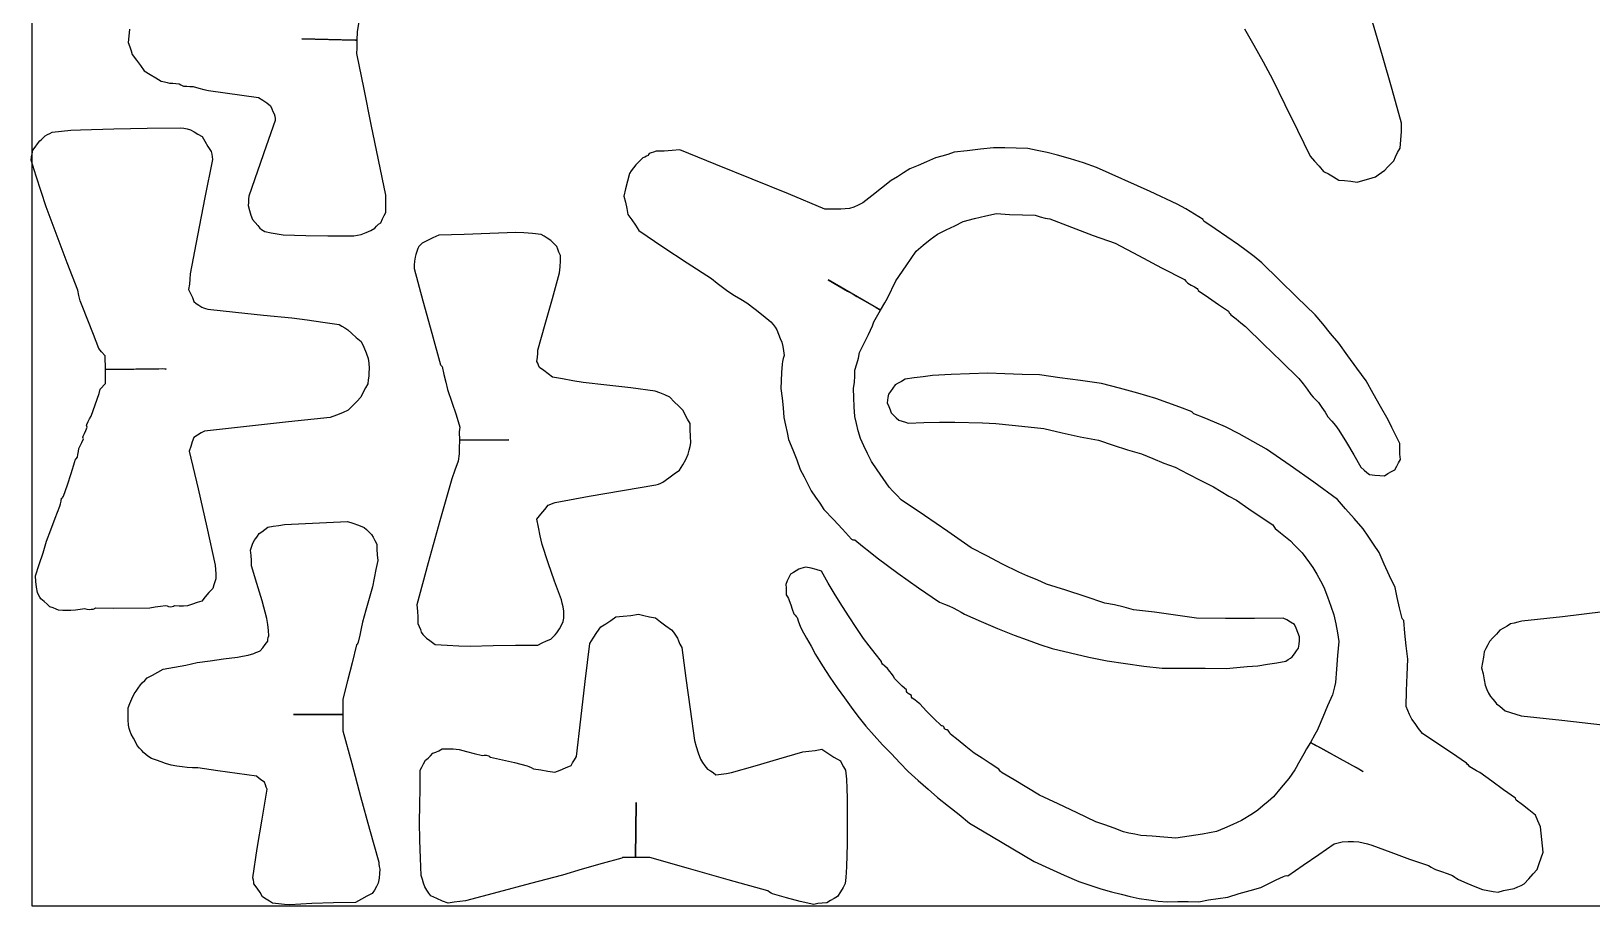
# Model space of a CAD drawing. Header units: millimetres. Extents: x 1 to 95, y 1 to 47.1.
# Drawn here: x 0.97 to 36.46, y 1.02 to 20.9 of the extents above; entities that cross this region are included whole.
import ezdxf

# ---------------------------------------------------------------- set-up
doc = ezdxf.new("R2010")
doc.units = ezdxf.units.MM

msp = doc.modelspace()

# ---------------------------------------------------------------- linework, layer by layer
at = {"flags": 128}
for points in [[(0.9829, 1.0166), (94.9829, 1.0166), (94.9829, 47.0166), (0.9829, 47.0166), (0.9829, 1.0166)], [(7.1196, 20.7259), (7.1182, 20.7274), (8.3388, 20.698), (8.3801, 20.6965), (8.3854, 20.885), (8.5168, 21.6748)], [(3.2035, 20.9433), (3.1868, 20.7876), (3.1745, 20.6411), (3.2079, 20.5452), (3.2384, 20.4545), (3.2651, 20.3708), (3.3635, 20.2439), (3.4539, 20.1192), (3.5331, 19.9974), (3.6724, 19.9182), (3.8039, 19.841), (3.9246, 19.7664), (3.9981, 19.7475), (4.0614, 19.7314), (4.1158, 19.7175), (4.1874, 19.7137), (4.2591, 19.7097), (4.3308, 19.7059), (4.3681, 19.682), (4.4024, 19.6634), (4.433, 19.6509), (4.5048, 19.6473), (4.5762, 19.6435), (4.648, 19.6399), (4.7763, 19.6068), (4.8937, 19.5772), (5.0026, 19.5492), (5.3816, 19.4958), (5.7602, 19.4428), (6.1395, 19.3896), (6.2366, 19.3314), (6.3265, 19.269), (6.4117, 19.2039), (6.4372, 19.1331), (6.4657, 19.074), (6.4962, 19.0223), (6.5062, 18.966), (6.5127, 18.9164), (6.5162, 18.8717), (6.3129, 18.2886), (6.114, 17.7143), (5.9161, 17.15), (5.9122, 17.0784), (5.9084, 17.0067), (5.9049, 16.9347), (5.9335, 16.8202), (5.9651, 16.7163), (5.9987, 16.62), (6.0638, 16.5499), (6.1191, 16.4834), (6.1652, 16.4181), (6.2028, 16.3934), (6.24, 16.3695), (6.2772, 16.3458), (6.4256, 16.3179), (6.5645, 16.291), (6.6938, 16.2683), (7.2099, 16.2571), (7.7165, 16.2498), (8.2136, 16.2432), (8.3024, 16.25), (8.3882, 16.2616), (8.4698, 16.2795), (8.5827, 16.3238), (8.6875, 16.3695), (8.7812, 16.4183), (8.8224, 16.466), (8.8665, 16.5084), (8.9154, 16.5437)], [(28.5615, 20.9502), (28.7704, 20.5788), (28.9825, 20.1996), (29.1987, 19.8098), (29.4783, 19.2345), (29.7629, 18.6507), (30.0498, 18.0572), (30.1548, 17.9471), (30.2567, 17.832), (30.3558, 17.7092), (30.4688, 17.6538), (30.586, 17.5885), (30.7061, 17.5152), (30.8372, 17.5025), (30.9754, 17.486), (31.1191, 17.468), (31.2499, 17.5051), (31.3909, 17.5458), (31.5403, 17.5907), (31.6028, 17.6351), (31.6739, 17.6847), (31.7546, 17.7367), (31.8124, 17.8053), (31.8805, 17.8778), (31.9563, 17.9537), (31.9956, 18.0451), (32.0428, 18.1396), (32.1002, 18.2384), (32.1163, 18.4267), (32.1266, 18.6175), (32.1295, 18.8112), (31.9157, 19.5748), (31.6963, 20.3411), (31.4699, 21.1102)], [(8.9154, 16.5437), (8.9564, 16.6309), (8.9965, 16.7077), (9.0326, 16.7757), (9.035, 16.9159), (9.0338, 17.047), (9.0311, 17.1682), (8.8664, 17.9733), (8.7013, 18.7787), (8.5364, 19.5841), (8.3715, 20.3892), (8.3781, 20.5101), (8.3801, 20.6965), (8.3176, 20.6979), (7.1182, 20.7274), (7.1196, 20.7259)], [(1.4406, 18.6043), (1.6538, 18.628), (1.8703, 18.6463), (2.0898, 18.6569), (2.8467, 18.677), (3.606, 18.6915), (4.3693, 18.6988), (4.4413, 18.692), (4.5153, 18.6796), (4.5933, 18.6603), (4.6714, 18.6111), (4.7592, 18.5611), (4.8559, 18.5067), (4.9149, 18.396), (4.9824, 18.2807), (5.0607, 18.1643), (5.0713, 18.1025), (5.0815, 18.0401), (5.0922, 17.9784), (4.9185, 17.1183), (4.7477, 16.2529), (4.5806, 15.3812), (4.575, 15.2649), (4.5637, 15.1463), (4.5455, 15.0238), (4.5926, 14.9356), (4.6338, 14.8453), (4.6684, 14.7509), (4.7195, 14.7101), (4.7801, 14.6681), (4.8502, 14.6215), (4.8849, 14.6109), (4.9309, 14.5971), (4.9846, 14.5809), (5.6156, 14.5107), (6.2532, 14.4446), (6.8967, 14.3808), (7.2444, 14.3338), (7.603, 14.2835), (7.9699, 14.2308), (8.0331, 14.1969), (8.0989, 14.158), (8.1686, 14.1114), (8.2601, 14.025), (8.3598, 13.9355), (8.47, 13.843), (8.5302, 13.7171), (8.5832, 13.5876), (8.6312, 13.4553), (8.6431, 13.3486), (8.6493, 13.2392), (8.6491, 13.1261), (8.642, 13.0549), (8.6325, 12.975), (8.6196, 12.8846), (8.5722, 12.7915), (8.5203, 12.6899), (8.4672, 12.5779), (8.3752, 12.4839), (8.276, 12.3856), (8.1722, 12.2852), (8.046, 12.2246), (7.9109, 12.1688), (7.7667, 12.1142), (6.8192, 12.0152), (5.8652, 11.913), (4.9057, 11.8077), (4.8301, 11.7673), (4.7502, 11.7183), (4.6691, 11.659), (4.6299, 11.5634), (4.594, 11.461), (4.5612, 11.3534), (4.7651, 10.4921), (4.9627, 9.6267), (5.1546, 8.7585), (5.1595, 8.6642), (5.1632, 8.5601), (5.1625, 8.4468), (5.1437, 8.3847), (5.1218, 8.312), (5.0969, 8.2311), (5.01, 8.14), (4.9262, 8.0431), (4.8461, 7.9396), (4.7436, 7.9074), (4.6341, 7.872), (4.5189, 7.8332), (4.4302, 7.831), (4.333, 7.8309), (4.2252, 7.8341), (4.2023, 7.8219), (4.1697, 7.8115), (4.1279, 7.8049), (4.1009, 7.8131), (4.0659, 7.8241), (4.0202, 7.8378), (3.9085, 7.8232), (3.7898, 7.805), (3.6654, 7.7842), (2.8496, 7.7778), (2.4268, 7.7787), (2.404, 7.7665), (2.3714, 7.7554), (2.33, 7.7493), (2.2853, 7.7482), (2.238, 7.7521), (2.1867, 7.7635), (2.08, 7.7517), (1.9738, 7.7397), (1.8671, 7.7283), (1.778, 7.7259), (1.686, 7.7291), (1.5903, 7.7389), (1.5339, 7.7608), (1.4684, 7.7865), (1.3925, 7.8138), (1.3321, 7.8719), (1.2621, 7.9317), (1.1828, 7.9954), (1.1615, 8.0357), (1.136, 8.0832), (1.1079, 8.1361), (1.0868, 8.2601), (1.0713, 8.3872), (1.0624, 8.5183), (1.1508, 8.775), (1.2358, 9.0392), (1.3179, 9.3086), (1.4145, 9.5629), (1.5157, 9.827), (1.618, 10.1004), (1.6347, 10.1545), (1.6481, 10.2137), (1.6577, 10.2797), (1.6756, 10.2891), (1.6903, 10.3039), (1.7013, 10.3253), (1.7898, 10.5827), (1.875, 10.8467), (1.9567, 11.1161), (1.9705, 11.146), (1.991, 11.1793), (2.0167, 11.216), (2.0301, 11.2749), (2.0403, 11.3411), (2.047, 11.4125), (2.0809, 11.4758), (2.1175, 11.5471), (2.1575, 11.6291), (2.1479, 11.6471), (2.1436, 11.6672), (2.1465, 11.6914), (2.1805, 11.7545), (2.2118, 11.8232), (2.2396, 11.8985), (2.2301, 11.9164), (2.2259, 11.9366), (2.229, 11.9607), (2.2627, 12.0241), (2.2966, 12.0875), (2.3307, 12.1506), (2.4224, 12.4025), (2.5109, 12.6592), (2.5322, 12.764), (2.6559, 12.8904), (2.6543, 13.0153), (2.6531, 13.2117), (3.3029, 13.218), (3.4499, 13.22), (3.5713, 13.2198), (3.7352, 13.2242), (3.8708, 13.2236), (3.9584, 13.2271), (4.0092, 13.2258), (4.026, 13.2169), (4.0375, 13.2251), (2.6531, 13.2117), (2.6486, 13.5153), (2.5634, 13.6063), (2.5046, 13.6875), (2.3805, 14.0051), (2.2535, 14.3278), (2.1227, 14.6575), (2.0845, 14.7728), (2.0508, 14.8901), (2.0245, 15.0113), (1.7826, 15.6341), (1.3068, 16.9085), (1.1909, 17.2527), (1.0775, 17.6051), (0.9674, 17.9686), (0.9744, 18.0402), (0.9868, 18.1141), (1.006, 18.1923), (1.0577, 18.265), (1.1091, 18.3376), (1.1607, 18.4101), (1.1983, 18.437), (1.2391, 18.4748), (1.2827, 18.5202), (1.3356, 18.5483), (1.388, 18.5765), (1.4406, 18.6043)], [(19.0903, 15.2475), (19.5349, 14.9917), (19.6394, 14.9327), (19.7452, 14.8711), (20.159, 14.6326), (20.2849, 14.5603), (20.3781, 14.7221), (20.4408, 14.8303), (20.6317, 15.2228), (20.8641, 15.563), (21.0901, 15.8964), (21.2526, 16.0325), (21.4143, 16.1624), (21.5761, 16.2848), (21.7771, 16.3802), (21.9724, 16.4756), (22.1598, 16.5714), (22.4203, 16.6398), (22.6744, 16.7003), (22.9208, 16.7546), (23.2191, 16.7345), (23.5116, 16.7228), (23.7963, 16.7168), (23.9153, 16.6804), (24.0283, 16.652), (24.133, 16.6299), (24.6274, 16.4403), (25.1213, 16.2564), (25.6156, 16.0808), (26.1477, 15.7969), (26.6739, 15.5211), (27.192, 15.2514), (27.2253, 15.2169), (27.2504, 15.1905), (27.2701, 15.1699), (27.3486, 15.1286), (27.4217, 15.0874), (27.4865, 15.0458), (27.4999, 15.0261), (27.5059, 15.0118), (27.5057, 15.0057), (27.7415, 14.8416), (27.9709, 14.6834), (28.193, 14.5333), (28.212, 14.4989), (28.2317, 14.4728), (28.2509, 14.4521), (28.3685, 14.3564), (28.48, 14.2683), (28.5839, 14.1864), (28.9939, 13.7856), (29.398, 13.3927), (29.7945, 13.0058), (29.8916, 12.8843), (29.9825, 12.7628), (30.0657, 12.6414), (30.1243, 12.5808), (30.1826, 12.5195), (30.2412, 12.4591), (30.3184, 12.3435), (30.3904, 12.2365), (30.4537, 12.1358), (30.5453, 12.0341), (30.6285, 11.9328), (30.7061, 11.8314), (30.8794, 11.549), (31.0471, 11.2665), (31.2062, 10.9845), (31.2788, 10.923), (31.3434, 10.868), (31.4021, 10.8211), (31.5214, 10.8046), (31.6344, 10.7961), (31.7404, 10.7939), (31.8213, 10.8458), (31.9017, 10.8904), (31.9822, 10.9285), (32.0235, 11.0072), (32.0651, 11.0861), (32.1067, 11.1651), (32.0952, 11.2846), (32.0915, 11.4042), (32.0941, 11.5237), (31.9984, 11.7049), (31.9085, 11.8862), (31.8266, 12.0669), (31.6536, 12.3696), (31.4865, 12.666), (31.3272, 12.9539), (31.1141, 13.2371), (30.9068, 13.5205), (30.7076, 13.8037), (30.5189, 14.0265), (30.3382, 14.2433), (30.1633, 14.4526), (29.7532, 14.8535), (29.3492, 15.2461), (28.9527, 15.6328), (28.7767, 15.7762), (28.6002, 15.9132), (28.4237, 16.0424), (28.1547, 16.2271), (27.8932, 16.4061), (27.6381, 16.5766), (27.6245, 16.597), (27.6186, 16.6108), (27.6187, 16.6169), (27.4224, 16.7406), (27.2255, 16.858), (27.0287, 16.968), (26.4169, 17.2535), (25.1936, 17.8028), (24.8965, 17.903), (24.5999, 17.9948), (24.3032, 18.0806), (24.0709, 18.1393), (23.8469, 18.1897), (23.6291, 18.2341), (23.37, 18.2395), (23.1113, 18.2449), (22.8521, 18.2504), (22.5527, 18.2167), (22.2534, 18.1828), (21.9539, 18.1494), (21.813, 18.0983), (21.6729, 18.0558), (21.5327, 18.0188), (21.3315, 17.9295), (21.1366, 17.8477), (20.9499, 17.7721), (20.8085, 17.6758), (20.667, 17.5847), (20.5261, 17.5021), (20.3032, 17.3274), (20.0866, 17.1588), (19.8782, 16.9977), (19.7775, 16.9457), (19.677, 16.9022), (19.5764, 16.8646), (19.3829, 16.8544), (19.1977, 16.8523), (19.0184, 16.8561), (18.1893, 17.1984), (17.3612, 17.5361), (16.5378, 17.8679), (15.7199, 18.1996), (15.5404, 18.1838), (15.361, 18.1734), (15.1818, 18.1709), (15.1216, 18.1526), (15.067, 18.1339), (15.0208, 18.115), (15.0069, 18.095), (15.0004, 18.0817), (15.0002, 18.0754), (14.9598, 18.0564), (14.9199, 18.0373), (14.8795, 18.018), (14.8186, 17.9597), (14.7637, 17.907), (14.7171, 17.8622), (14.6617, 17.7895), (14.6146, 17.7246), (14.5733, 17.6658), (14.5299, 17.4878), (14.4862, 17.3154), (14.4434, 17.1507), (14.4798, 17.0107), (14.5109, 16.8706), (14.534, 16.7305), (14.625, 16.6092), (14.708, 16.4878), (14.7853, 16.3665), (15.3353, 15.9967), (15.8855, 15.6329), (16.4359, 15.2764), (16.5672, 15.1741), (16.6909, 15.0781), (16.8087, 14.9901), (16.9594, 14.8929), (17.1033, 14.8044), (17.241, 14.7222), (17.4312, 14.5784), (17.6136, 14.4351), (17.7898, 14.2921), (17.8421, 14.2314), (17.8869, 14.1706), (17.9251, 14.11), (17.963, 14.0098), (18.0011, 13.9151), (18.0393, 13.8288), (18.057, 13.7286), (18.0745, 13.629), (18.0924, 13.529), (18.0709, 13.4556), (18.0557, 13.3903), (18.0487, 13.3307), (18.0305, 13.138), (18.021, 12.9527), (18.0172, 12.7734), (18.0464, 12.5539), (18.0675, 12.3342), (18.0831, 12.1147), (18.1191, 11.9409), (18.1556, 11.7746), (18.1918, 11.6147), (18.2868, 11.3793), (18.3757, 11.1526), (18.4568, 10.9314), (18.5468, 10.7703), (18.7058, 10.4485), (18.8022, 10.3071), (18.8991, 10.1658), (18.9955, 10.0241), (19.2099, 9.8007), (19.4183, 9.5773), (19.6191, 9.3538), (19.6528, 9.3391), (19.6783, 9.3326), (19.6983, 9.3321), (19.8745, 9.1891), (20.0449, 9.0521), (20.2074, 8.9231), (20.6786, 8.5807), (21.1495, 8.246), (21.6207, 7.9178), (21.7335, 7.8754), (21.838, 7.8332), (21.937, 7.7914), (22.0292, 7.736), (22.1136, 7.6882), (22.1928, 7.647), (22.568, 7.4797), (22.9431, 7.3182), (23.318, 7.1649), (23.6147, 7.0594), (23.9056, 6.9594), (24.1884, 6.868), (24.6044, 6.7657), (25.0209, 6.6713), (25.4374, 6.583), (25.8543, 6.5207), (26.2717, 6.466), (26.6889, 6.4176), (27.1814, 6.4212), (27.6651, 6.4169), (28.1429, 6.407), (28.3825, 6.4359), (28.622, 6.457), (28.8616, 6.4716), (29.0814, 6.507), (29.295, 6.5422), (29.501, 6.5779), (29.5554, 6.6165), (29.6023, 6.6494), (29.6426, 6.6746), (29.6979, 6.7472), (29.7447, 6.8121), (29.7859, 6.8706), (29.802, 6.9642), (29.8094, 7.0497), (29.8111, 7.1295), (29.7736, 7.2294), (29.7359, 7.3243), (29.6976, 7.4105), (29.6054, 7.4663), (29.5205, 7.5137), (29.4415, 7.5553), (28.7841, 7.549), (28.1268, 7.5487), (27.4698, 7.5564), (26.993, 7.6262), (26.5164, 7.69), (26.0391, 7.7455), (25.8217, 7.804), (25.6035, 7.8544), (25.3853, 7.8988), (24.9361, 8.0476), (24.4949, 8.1903), (24.0594, 8.3251), (23.8424, 8.4229), (23.6314, 8.5129), (23.428, 8.5972), (23.0594, 8.784), (22.6985, 8.9707), (22.344, 9.1573), (21.8138, 9.5272), (21.2834, 9.8907), (20.7532, 10.2465), (20.6556, 10.3483), (20.5637, 10.4436), (20.4802, 10.5309), (20.3448, 10.7327), (20.2096, 10.9288), (20.0741, 11.1172), (19.9842, 11.2985), (19.9022, 11.4734), (19.826, 11.6403), (19.7759, 11.8147), (19.7335, 11.9807), (19.6971, 12.141), (19.6818, 12.3606), (19.6723, 12.5737), (19.6707, 12.779), (19.6871, 12.918), (19.6964, 13.0572), (19.6992, 13.1966), (19.7418, 13.3351), (19.7783, 13.4677), (19.8072, 13.5928)], [(9.678, 15.5033), (9.877, 14.7662), (10.0764, 14.0354), (10.2756, 13.3126), (10.2952, 13.2924), (10.3092, 13.2788), (10.3152, 13.2725), (10.3548, 13.0934), (10.3948, 12.9198), (10.4348, 12.7547), (10.5342, 12.4619), (10.6282, 12.1772), (10.7136, 11.8985), (10.7036, 11.7944), (10.7064, 11.601), (11.8286, 11.6069), (11.64, 11.605), (11.5202, 11.605), (11.4258, 11.605), (11.3208, 11.6037), (10.9596, 11.6024), (10.7064, 11.601), (10.7036, 11.4194), (10.7036, 11.2944), (10.6738, 11.1214), (10.6002, 10.9224), (10.5342, 10.7234), (10.2612, 9.7676), (9.996, 8.8115), (9.7376, 7.8557), (9.7514, 7.716), (9.7576, 7.5768), (9.7576, 7.4372), (9.7914, 7.3637), (9.8172, 7.2982), (9.837, 7.2382), (9.877, 7.1843), (9.917, 7.1387), (9.9566, 7.0985), (10.0302, 7.0451), (10.096, 6.9992), (10.156, 6.9593), (10.4286, 6.9394), (10.6934, 6.9256), (10.9526, 6.9196), (11.4702, 6.9335), (11.982, 6.9394), (12.486, 6.9394), (12.5858, 6.9932), (12.6852, 7.039), (12.7848, 7.0792), (12.8382, 7.1327), (12.8842, 7.1786), (12.924, 7.2184), (12.978, 7.312), (13.0236, 7.3976), (13.0636, 7.4772), (13.0776, 7.5568), (13.0834, 7.6367), (13.0834, 7.716), (13.0636, 7.8096), (13.0436, 7.8956), (13.0236, 7.9752), (12.8704, 8.3934), (12.725, 8.8115), (12.5858, 9.2297), (12.5454, 9.4289), (12.5056, 9.622), (12.4662, 9.8074), (12.5596, 9.9208), (12.645, 10.0262), (12.725, 10.1261), (12.7848, 10.1458), (12.8382, 10.1657), (12.8842, 10.1854), (13.655, 10.3252), (14.4178, 10.4584), (15.1746, 10.584), (15.2346, 10.6037), (15.2884, 10.6236), (15.3336, 10.6438), (15.4672, 10.7434), (15.5928, 10.837), (15.7122, 10.9224), (15.7856, 11.042), (15.8516, 11.1616), (15.9114, 11.281), (15.9316, 11.3747), (15.9512, 11.4604), (15.9714, 11.5398), (15.9572, 11.6934), (15.9512, 11.8388), (15.9512, 11.978), (15.8914, 12.0776), (15.8376, 12.1772), (15.7916, 12.2766), (15.6924, 12.3764), (15.5928, 12.4758), (15.4932, 12.5756), (15.3736, 12.6294), (15.2602, 12.6754), (15.1546, 12.7151), (14.6032, 12.7886), (14.059, 12.8542), (13.5216, 12.9138), (13.2826, 12.9539), (13.0496, 12.9941), (12.8246, 13.0336), (12.725, 13.1132), (12.6252, 13.1872), (12.526, 13.2526), (12.5056, 13.3064), (12.486, 13.3523), (12.4662, 13.392), (12.4798, 13.4858), (12.486, 13.5714), (12.486, 13.651), (12.6594, 14.2424), (12.8246, 14.8259), (12.984, 15.4036), (12.9978, 15.5429), (13.0036, 15.6761), (13.0036, 15.8018), (12.97, 15.8753), (12.9442, 15.9412), (12.924, 16.001), (12.8704, 16.0548), (12.8246, 16.1004), (12.7848, 16.1405), (12.7048, 16.1939), (12.6314, 16.2401), (12.5654, 16.2796), (12.3666, 16.2998), (12.1736, 16.3134), (11.988, 16.3194), (11.3968, 16.2998), (10.8128, 16.2796), (10.2354, 16.2598), (10.1022, 16.1999), (9.9764, 16.1405), (9.8572, 16.0806), (9.8172, 16.0409), (9.7834, 16.001), (9.7576, 15.9611), (9.7376, 15.8876), (9.7176, 15.8216), (9.6978, 15.7618), (9.6838, 15.6686), (9.678, 15.583), (9.678, 15.5033)], [(19.8072, 13.5928), (19.911, 13.8038), (20.0088, 14.0069), (20.0984, 14.2045), (20.1276, 14.2894), (20.1902, 14.3976), (20.2849, 14.5603), (19.0903, 15.2475)], [(18.3101, 7.6556), (18.3421, 7.6201), (18.3669, 7.5929), (18.3857, 7.5721), (18.42, 7.4703), (18.455, 7.3749), (18.4902, 7.2872), (18.6001, 7.1018), (18.704, 6.9171), (18.8002, 6.7323), (18.9658, 6.4703), (19.1317, 6.2164), (19.2981, 5.9682), (19.4601, 5.7468), (19.6145, 5.533), (19.7634, 5.3257), (19.9507, 5.1022), (20.139, 4.8869), (20.3274, 4.678), (20.5296, 4.4679), (20.7244, 4.2641), (20.9135, 4.0686), (21.1419, 3.8632), (21.365, 3.6659), (21.5805, 3.4751), (21.8294, 3.2824), (22.0728, 3.0901), (22.3078, 2.8984), (22.8044, 2.5988), (23.2939, 2.3079), (23.7773, 2.0234), (24.1221, 1.8655), (24.4592, 1.7143), (24.7907, 1.5713), (25.0455, 1.4841), (25.2946, 1.4051), (25.536, 1.3325), (25.7527, 1.2813), (25.9631, 1.2302), (26.1661, 1.1799), (26.3838, 1.1484), (26.5959, 1.1234), (26.8005, 1.1067), (27.0399, 1.1138), (27.2796, 1.1152), (27.5186, 1.1086), (27.74, 1.1506), (27.9612, 1.1851), (28.1819, 1.2131), (28.4397, 1.2936), (28.6886, 1.3661), (28.9317, 1.4334), (29.1097, 1.5233), (29.2799, 1.6084), (29.4433, 1.6856), (29.4838, 1.6973), (29.5181, 1.7013), (29.5438, 1.6999), (29.8953, 1.9408), (30.247, 2.1815), (30.599, 2.4223), (30.6596, 2.4394), (30.7202, 2.4558), (30.781, 2.4726), (30.915, 2.4796), (31.0406, 2.4788), (31.1601, 2.4726), (31.2585, 2.4475), (31.3567, 2.4224), (31.4553, 2.3976), (31.8856, 2.2351), (32.3157, 2.0788), (32.7469, 1.9308), (32.8045, 1.8938), (32.8573, 1.8648), (32.9019, 1.8425), (33.0389, 1.7953), (33.1698, 1.7487), (33.2934, 1.7025), (33.3453, 1.6655), (33.3895, 1.6373), (33.4284, 1.6152), (33.6174, 1.5317), (33.7987, 1.4565), (33.9746, 1.3873), (34.0931, 1.3611), (34.2116, 1.3407), (34.3305, 1.3286), (34.4518, 1.3622), (34.5732, 1.3899), (34.694, 1.4094), (34.7754, 1.4448), (34.851, 1.4806), (34.9189, 1.517), (35.0246, 1.6313), (35.1239, 1.7397), (35.2151, 1.8406), (35.2619, 1.9775), (35.309, 2.1087), (35.3553, 2.232), (35.2923, 2.8137), (35.2337, 2.9504), (35.1805, 3.0785), (35.0274, 3.2006), (34.8799, 3.3139), (34.74, 3.4211), (34.7271, 3.4416), (34.7216, 3.4557), (34.722, 3.462), (34.4529, 3.6555), (34.184, 3.8492), (33.9151, 4.0428), (33.8374, 4.0869), (33.7602, 4.1309), (33.6826, 4.1746), (33.6503, 4.2103), (33.6262, 4.2373), (33.6071, 4.2584), (33.2665, 4.49), (32.9329, 4.7124), (32.6054, 4.9293), (32.518, 5.0477), (32.4381, 5.1572), (32.3638, 5.2615), (32.3151, 5.3634), (32.2745, 5.4595), (32.2389, 5.547), (32.244, 5.9055), (32.2568, 6.264), (32.2757, 6.6222), (32.2375, 6.923), (32.2075, 7.2177), (32.1822, 7.5044), (32.1638, 7.5251), (32.1506, 7.5399), (32.1446, 7.5459), (32.0839, 7.7889), (32.0303, 8.0248), (31.9826, 8.2528), (31.857, 8.5188), (31.7372, 8.7844), (31.6255, 9.0492), (31.4957, 9.2356), (31.3718, 9.4155), (31.2551, 9.5874), (31.0538, 9.8173), (30.8602, 10.0409), (30.6718, 10.2562), (30.134, 10.6434), (29.5957, 11.0247), (29.0568, 11.3981), (28.7467, 11.5741), (28.4369, 11.7438), (28.1262, 11.9056), (27.8784, 12.0127), (27.6387, 12.1108), (27.4037, 12.2029), (27.3852, 12.2238), (27.3717, 12.2384), (27.3664, 12.2449), (27.0928, 12.3527), (26.8188, 12.453), (26.5448, 12.5473), (26.1323, 12.6687), (25.7195, 12.7843), (25.3063, 12.8914), (24.8312, 12.9565), (24.3618, 13.0212), (23.9006, 13.0855), (23.502, 13.092), (23.1099, 13.1066), (22.7261, 13.1268), (22.3061, 13.1095), (21.8868, 13.0915), (21.4669, 13.0735), (21.2521, 13.0451), (21.0449, 13.016), (20.8439, 12.9867), (20.7618, 12.9372), (20.6856, 12.8953), (20.6183, 12.859), (20.5603, 12.7822), (20.5103, 12.7112), (20.4671, 12.6475), (20.4496, 12.5747), (20.44, 12.5093), (20.437, 12.4498), (20.473, 12.368), (20.5025, 12.2929), (20.5251, 12.226), (20.5816, 12.1632), (20.6379, 12.1061), (20.6955, 12.0572), (20.7741, 12.0332), (20.8465, 12.0092), (20.9114, 11.9863), (21.2709, 12.0012), (21.6244, 12.0084), (21.9695, 12.01), (22.601, 11.9967), (22.9053, 11.9806), (23.2759, 11.9414), (23.639, 11.9024), (23.996, 11.8637), (24.4099, 11.7683), (24.8239, 11.6807), (25.2383, 11.599), (25.5716, 11.4876), (25.8991, 11.3845), (26.2193, 11.2881), (26.473, 11.1811), (26.727, 11.0819), (26.9812, 10.9887), (27.2721, 10.834), (27.5637, 10.6849), (27.8555, 10.5437), (28.0289, 10.435), (28.2031, 10.332), (28.3776, 10.237), (28.6607, 10.043), (28.9357, 9.8548), (29.2052, 9.6753), (29.2235, 9.6405), (29.2423, 9.6132), (29.2608, 9.5925), (29.3755, 9.4923), (29.4904, 9.401), (29.6054, 9.315), (29.6997, 9.2163), (29.7889, 9.1257), (29.8702, 9.042), (29.9579, 8.9236), (30.0378, 8.8139), (30.1119, 8.7102), (30.2034, 8.552), (30.289, 8.4017), (30.3675, 8.2578), (30.4499, 8.0402), (30.5245, 7.8307), (30.5936, 7.6277), (30.637, 7.4263), (30.6722, 7.2249), (30.7015, 7.024), (30.6712, 6.7066), (30.6485, 6.3942), (30.6326, 6.0903), (30.6074, 5.9916), (30.5823, 5.8995), (30.558, 5.8149), (30.445, 5.5617), (30.3379, 5.3081), (30.2387, 5.0539), (30.2171, 5.0179), (30.1554, 4.9093), (30.0579, 4.7318), (30.1693, 4.671), (30.2633, 4.6204), (30.3464, 4.5745), (30.5949, 4.4377), (30.7791, 4.3348), (30.8958, 4.2727), (31.0159, 4.2066), (31.1236, 4.1491), (31.2608, 4.0721), (30.0579, 4.7318), (29.9703, 4.5831), (29.9086, 4.4744), (29.8469, 4.3656), (29.7852, 4.257), (29.7318, 4.1578), (29.7073, 4.1034), (29.5664, 3.9126), (29.39, 3.7024), (29.2191, 3.4922), (29.0941, 3.3852), (28.9752, 3.2858), (28.8643, 3.1919), (28.7406, 3.1044), (28.493, 2.9521), (28.2948, 2.8624), (28.1049, 2.7793), (27.9212, 2.7028), (27.6054, 2.6458), (27.2978, 2.596), (26.9959, 2.5519), (26.7244, 2.58), (26.4602, 2.6001), (26.2018, 2.6138), (26.0635, 2.6411), (25.931, 2.6679), (25.8066, 2.6946), (25.592, 2.7794), (25.383, 2.8561), (25.1809, 2.9267), (24.7531, 3.1286), (24.3249, 3.3308), (23.8967, 3.5327), (23.6068, 3.7076), (23.3224, 3.8763), (23.0454, 4.0362), (23.0136, 4.0716), (22.9892, 4.0992), (22.9701, 4.1198), (22.7779, 4.2497), (22.591, 4.3732), (22.4113, 4.4883), (22.2257, 4.6378), (22.048, 4.7809), (21.8752, 4.9155), (21.8574, 4.9502), (21.8388, 4.9774), (21.82, 4.998), (21.8005, 5.0132), (21.7811, 5.0202), (21.7614, 5.0213), (21.7426, 5.0421), (21.7297, 5.0627), (21.7246, 5.0829), (21.7056, 5.0981), (21.6858, 5.1048), (21.6662, 5.1058), (21.4953, 5.2743), (21.3308, 5.4427), (21.1742, 5.6104), (21.1165, 5.6531), (21.0591, 5.6963), (21.0014, 5.7392), (20.9887, 5.7596), (20.9835, 5.7799), (20.9846, 5.8001), (20.9459, 5.8217), (20.913, 5.8434), (20.8882, 5.865), (20.8755, 5.8853), (20.8707, 5.9056), (20.8719, 5.9255), (20.7761, 6.0102), (20.6873, 6.0946), (20.606, 6.1787), (20.5688, 6.2405), (20.5321, 6.2963), (20.4945, 6.3443), (20.4382, 6.407), (20.3812, 6.4637), (20.3243, 6.5127), (20.3112, 6.5333), (20.3063, 6.5536), (20.3073, 6.5734), (20.1632, 6.7545), (20.0269, 6.9273), (19.8958, 7.0936), (19.7297, 7.3417), (19.5687, 7.5835), (19.4155, 7.817), (19.2502, 8.0847), (19.0907, 8.3527), (18.9391, 8.6197), (18.8215, 8.6595), (18.7038, 8.692), (18.5855, 8.7181), (18.5248, 8.7014), (18.4698, 8.6841), (18.4234, 8.6669), (18.3614, 8.6301), (18.2995, 8.5935), (18.2379, 8.5569), (18.1941, 8.4793), (18.156, 8.4019), (18.126, 8.3234), (18.1357, 8.2432), (18.1374, 8.1637), (18.1332, 8.084), (18.1648, 8.0422), (18.1889, 8.0013), (18.2064, 7.9603), (18.2411, 7.8588), (18.2755, 7.757), (18.3101, 7.6556)], [(8.8743, 2.0118), (8.8747, 1.9658), (8.8809, 1.9121), (8.8952, 1.8526), (8.8901, 1.7529), (8.8769, 1.6471), (8.8579, 1.5336), (8.8182, 1.4534), (8.7734, 1.3735), (8.7199, 1.2936), (8.6009, 1.233), (8.4758, 1.1663), (8.3429, 1.0915), (7.845, 1.0825), (7.3477, 1.0652), (6.8496, 1.0416), (6.724, 1.0469), (6.5906, 1.06), (6.4513, 1.0784), (6.385, 1.1179), (6.3112, 1.1634), (6.231, 1.2166), (6.1705, 1.3157), (6.1042, 1.4149), (6.0295, 1.514), (6.0293, 1.5539), (6.0233, 1.5992), (6.009, 1.653), (6.1097, 2.3169), (6.2187, 2.9889), (6.3336, 3.6668), (6.3131, 3.7125), (6.2931, 3.7662), (6.2729, 3.8258), (6.2126, 3.8652), (6.1525, 3.9106), (6.0922, 3.9642), (5.6539, 4.0205), (5.2094, 4.0832), (4.757, 4.1536), (4.6372, 4.1528), (4.5176, 4.158), (4.3982, 4.1715), (4.2785, 4.1904), (4.1529, 4.2155), (4.019, 4.2484), (3.9194, 4.2876), (3.8133, 4.3266), (3.6996, 4.3656), (3.6398, 4.4051), (3.5796, 4.4505), (3.5195, 4.5037), (3.4796, 4.5492), (3.4334, 4.6027), (3.3794, 4.6619), (3.3387, 4.7415), (3.2921, 4.8268), (3.2379, 4.92), (3.2174, 4.9796), (3.1973, 5.0452), (3.1766, 5.1188), (3.1758, 5.2442), (3.1748, 5.3775), (3.1739, 5.5171), (3.213, 5.617), (3.258, 5.7229), (3.3113, 5.8367), (3.3505, 5.8971), (3.3962, 5.9628), (3.4491, 6.0369), (3.4944, 6.0828), (3.548, 6.1372), (3.6072, 6.1971), (3.7265, 6.2579), (3.8455, 6.3246), (3.9648, 6.3989), (4.2233, 6.4402), (4.4817, 6.488), (4.7404, 6.5438), (5.0387, 6.5856), (5.3428, 6.6276), (5.6553, 6.6692), (5.7748, 6.6903), (5.9004, 6.717), (6.0334, 6.7518), (6.0727, 6.7719), (6.1188, 6.7922), (6.1721, 6.8124), (6.2315, 6.8784), (6.2906, 6.9528), (6.3499, 7.0327), (6.3496, 7.0726), (6.3555, 7.1125), (6.3692, 7.1524), (6.3621, 7.2781), (6.3473, 7.4114), (6.3264, 7.5504), (6.2182, 7.948), (6.1017, 8.3456), (5.9793, 8.7429), (5.9785, 8.8625), (5.9721, 8.9821), (5.9572, 9.1014), (5.9764, 9.1671), (6.0022, 9.2408), (6.0353, 9.3209), (6.0751, 9.3672), (6.1142, 9.4213), (6.1536, 9.4813), (6.2131, 9.5212), (6.2786, 9.5676), (6.352, 9.6219), (6.4713, 9.6429), (6.5968, 9.6634), (6.7298, 9.6843), (7.2077, 9.7075), (7.6854, 9.7307), (8.1634, 9.7541), (8.283, 9.7149), (8.4089, 9.6702), (8.5427, 9.6171), (8.5888, 9.5718), (8.643, 9.5183), (8.7032, 9.4588), (8.7435, 9.3936), (8.7836, 9.3201), (8.8241, 9.2409), (8.825, 9.1213), (8.8317, 8.9959), (8.8466, 8.8626), (8.8084, 8.6631), (8.7695, 8.4635), (8.7311, 8.2643), (8.6535, 8.0047), (8.5754, 7.7393), (8.498, 7.466), (8.4729, 7.3204), (8.4401, 7.1668), (8.4016, 7.0073), (8.396, 6.9875), (8.382, 6.9673), (8.3621, 6.947), (8.2651, 6.5423), (8.1627, 6.1294), (8.0523, 5.7104), (8.0545, 5.5578), (8.0554, 5.4328), (8.055, 5.3623), (6.9307, 5.3644)], [(10.322, 1.124), (10.1917, 1.1792), (10.0529, 1.2413), (10.0077, 1.3038), (9.9621, 1.374), (9.9156, 1.4502), (9.8893, 1.5282), (9.8623, 1.6116), (9.8345, 1.703), (9.8218, 2.1021), (9.8082, 2.5065), (9.7942, 2.9188), (9.8025, 3.3054), (9.8096, 3.6992), (9.8164, 4.1), (9.8509, 4.1686), (9.8903, 4.2457), (9.9372, 4.3294), (9.9935, 4.3743), (10.0492, 4.4248), (10.1045, 4.4831), (10.1683, 4.5086), (10.2394, 4.5405), (10.3164, 4.5807), (10.4361, 4.5847), (10.562, 4.5808), (10.6965, 4.5724), (10.8664, 4.5264), (11.0438, 4.4809), (11.2274, 4.4362), (11.267, 4.4395), (11.3132, 4.4371), (11.3681, 4.4278), (11.3743, 4.4225), (11.3896, 4.4096), (11.4111, 4.3916), (11.6817, 4.3337), (11.9604, 4.2707), (12.2463, 4.2007), (12.2873, 4.1844), (12.3351, 4.1621), (12.3915, 4.133), (12.5537, 4.1064), (12.7156, 4.0798), (12.8778, 4.0531), (12.9934, 4.1029), (13.1151, 4.1528), (13.2452, 4.2036), (13.2797, 4.2663), (13.32, 4.3356), (13.3675, 4.4133), (13.4633, 5.2605), (13.5665, 6.1144), (13.6751, 6.9768), (13.7505, 7.103), (13.834, 7.2295), (13.9238, 7.3571), (14.0375, 7.4263), (14.1514, 7.5014), (14.2643, 7.5853), (14.4293, 7.599), (14.6011, 7.6188), (14.7786, 7.6476), (14.901, 7.6174), (15.0296, 7.5883), (15.1658, 7.5597), (15.2788, 7.4691), (15.4005, 7.3789), (15.5277, 7.2897), (15.5727, 7.2335), (15.6174, 7.1715), (15.6629, 7.1012), (15.6888, 7.0374), (15.7204, 6.966), (15.7606, 6.8894), (15.8582, 6.1924), (15.9567, 5.487), (16.0553, 4.7757), (16.0925, 4.6387), (16.1386, 4.4966), (16.1906, 4.347), (16.2369, 4.271), (16.289, 4.1953), (16.3495, 4.1204), (16.4121, 4.0856), (16.4755, 4.045), (16.5393, 3.9962), (16.6587, 4.0062), (16.7771, 4.0221), (16.8949, 4.0455), (17.4279, 4.1956), (17.9684, 4.3542), (18.5146, 4.5192), (18.6533, 4.5307), (18.7981, 4.5489), (18.9496, 4.5751), (19.0829, 4.4864), (19.2238, 4.3983), (19.3711, 4.3104), (19.4025, 4.247), (19.4423, 4.1763), (19.4881, 4.1002), (19.505, 3.8958), (19.517, 3.6831), (19.5209, 3.4636), (19.5239, 2.9443), (19.5212, 2.4247), (19.5101, 1.9041), (19.5002, 1.783), (19.4906, 1.6562), (19.4817, 1.5218), (19.4293, 1.4317), (19.3714, 1.3328), (19.3063, 1.2273), (19.2302, 1.1813), (19.1482, 1.1347), (19.0582, 1.087), (18.9588, 1.0788), (18.8602, 1.065), (18.7622, 1.0427), (18.456, 1.1173), (18.1435, 1.1974), (17.8227, 1.2846), (17.7954, 1.3023), (17.7595, 1.3254), (17.7172, 1.3559), (16.817, 1.6071), (15.9161, 1.8665), (15.0381, 2.1115), (14.9131, 2.1114), (14.7101, 2.1129), (14.7276, 3.3636)], [(36.7198, 7.7024), (35.79, 7.5891), (34.8681, 7.4831), (34.7745, 7.4635), (34.6888, 7.4437), (34.6092, 7.4239), (34.5297, 7.37), (34.45, 7.3239), (34.37, 7.2842), (34.2904, 7.1906), (34.2108, 7.1054), (34.131, 7.0251), (34.0912, 6.9457), (34.0512, 6.866), (34.0113, 6.7865), (33.9916, 6.6668), (33.9718, 6.5471), (33.952, 6.4279), (33.9856, 6.2887), (34.0113, 6.1551), (34.0317, 6.0295), (34.0714, 5.9359), (34.111, 5.8507), (34.151, 5.7705)], [(34.151, 5.7705), (34.2046, 5.711), (34.2506, 5.6573), (34.2904, 5.6111), (34.364, 5.5514), (34.4298, 5.4977), (34.4896, 5.4519), (34.6092, 5.4122), (34.7286, 5.3725), (34.8482, 5.3324), (35.7783, 5.2328), (36.7002, 5.1333)], [(6.9307, 5.3644), (8.055, 5.3623), (8.0571, 5.1828), (8.058, 5.0578), (8.0573, 4.9934), (8.2574, 4.2476), (8.4578, 3.5025), (8.664, 2.7569), (8.8743, 2.0118)], [(14.7276, 3.3636), (14.7101, 2.1129), (14.5381, 2.1111), (14.4131, 2.111), (14.3982, 2.1003), (13.9486, 1.9776), (13.4999, 1.8461), (13.0515, 1.7094), (12.3216, 1.523), (11.5843, 1.3284), (10.8415, 1.1272), (10.7166, 1.117), (10.5844, 1.0999), (10.4463, 1.0744), (10.322, 1.124)]]:
    msp.add_lwpolyline(points, dxfattribs=at)

doc.saveas('drawing.dxf')
